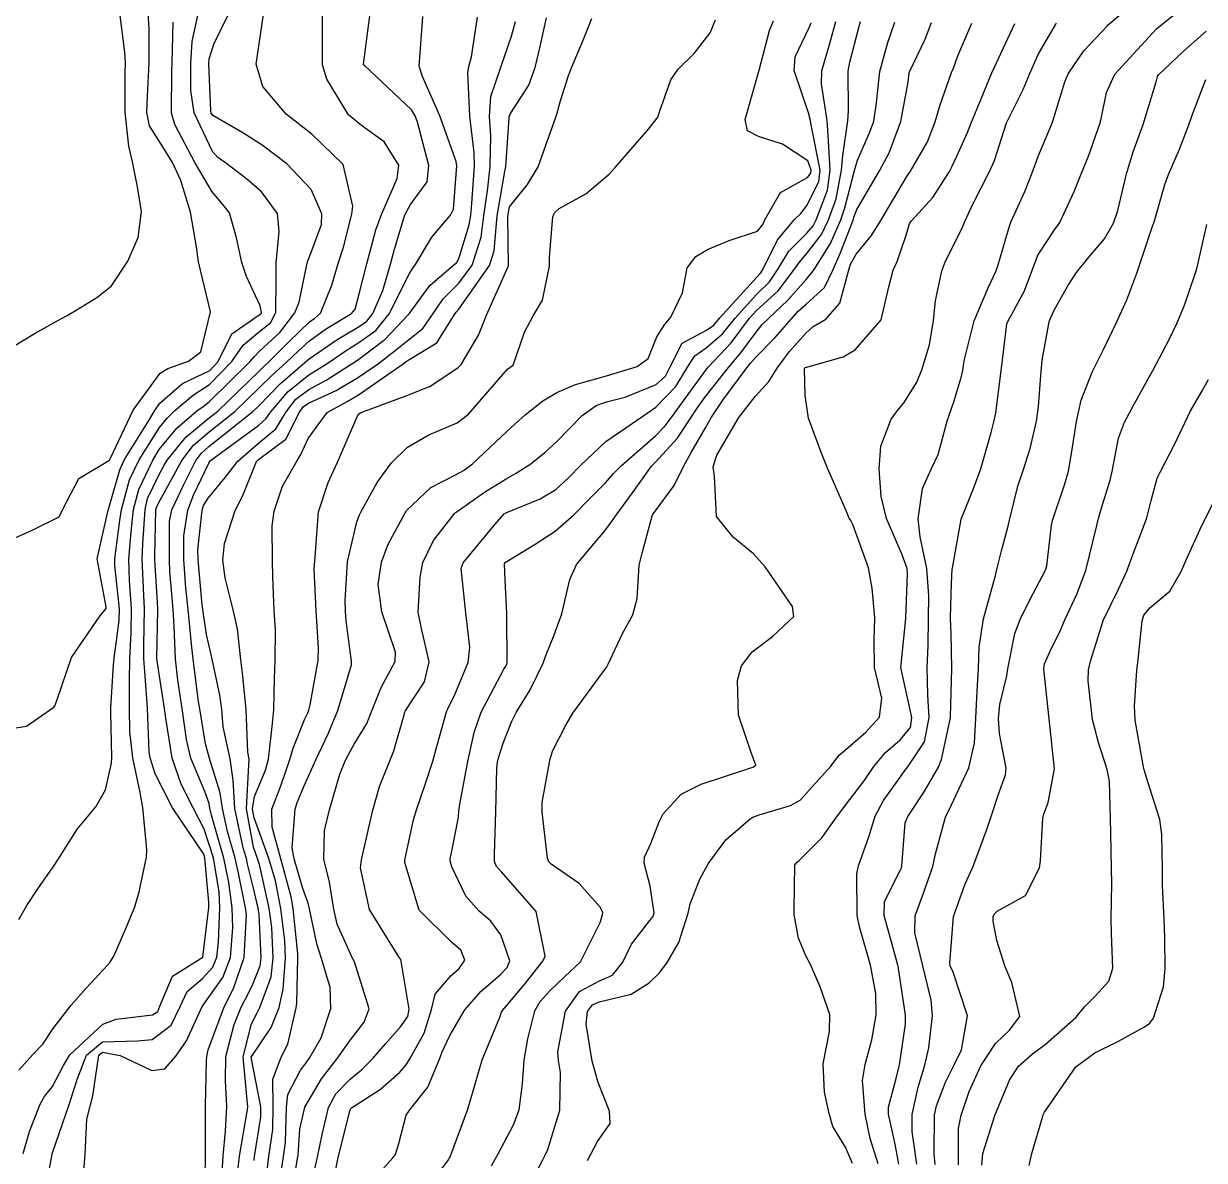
# Model space of a CAD drawing. Header units: metres. Extents: x 307586 to 320046, y 7427249 to 7434250.
# Drawn here: x 319970.92 to 320018.52, y 7429273.94 to 7429319.74 of the extents above; entities that cross this region are included whole.
import ezdxf

# ---------------------------------------------------------------- set-up
doc = ezdxf.new("R2010")
doc.units = ezdxf.units.M
doc.header["$MEASUREMENT"] = 0
doc.layers.add('Curvas de Nivel 1m', color=11, linetype='Continuous')
doc.layers.add('Curvas de Nivel 5m', color=15, linetype='Continuous')

msp = doc.modelspace()

# ---------------------------------------------------------------- linework, layer by layer
at = {"layer": 'Curvas de Nivel 1m', "flags": 128}
for points, elevation in [([(319970.34, 7429298.917), (319971.237, 7429299.318), (319972.35, 7429299.859), (319972.511, 7429300.198), (319973.144, 7429301.415), (319974.383, 7429302.154), (319974.391, 7429302.172), (319974.407, 7429302.203), (319975.338, 7429304.166), (319976.418, 7429305.651), (319976.725, 7429305.842), (319977.567, 7429306.139), (319978.055, 7429306.507), (319978.453, 7429308.13), (319977.967, 7429310.135), (319977.881, 7429310.737), (319977.641, 7429312.139), (319977.249, 7429313.41), (319976.914, 7429314.146), (319976.529, 7429314.767), (319975.995, 7429315.616), (319975.884, 7429316.16), (319975.904, 7429316.809), (319975.982, 7429318.159), (319975.974, 7429319.547), (319975.938, 7429320.16)], 834), ([(319970.43, 7429306.682), (319971.385, 7429307.264), (319972.448, 7429307.859), (319972.677, 7429307.971), (319973.04, 7429308.194), (319973.912, 7429308.732), (319974.463, 7429309.167), (319975.121, 7429310.17), (319975.531, 7429311.121), (319975.667, 7429312.163), (319975.506, 7429313.158), (319975.299, 7429314.168), (319975.155, 7429314.796), (319975.007, 7429316.173), (319975.007, 7429317.733), (319975.018, 7429318.173), (319974.993, 7429318.589), (319974.79, 7429320.177)], 833), ([(320005.372, 7429273.797), (320005.04, 7429274.813), (320004.842, 7429275.802), (320004.735, 7429277.152), (320004.836, 7429277.803), (320005.11, 7429278.793), (320005.279, 7429279.798), (320005.271, 7429280.653), (320005.062, 7429281.801), (320004.619, 7429283.345), (320004.524, 7429283.806), (320004.501, 7429285.485), (320004.573, 7429285.806), (320005.001, 7429287.006), (320005.246, 7429287.8), (320005.581, 7429288.434), (320006.228, 7429289.329), (320006.416, 7429289.604), (320006.559, 7429289.787), (320007.229, 7429290.8), (320007.428, 7429291.778), (320007.37, 7429292.681), (320007.344, 7429293.779), (320007.388, 7429294.687), (320007.397, 7429295.779), (320007.414, 7429296.688), (320007.332, 7429297.78), (320007.065, 7429299.063), (320006.976, 7429299.784), (320007.149, 7429301.005), (320007.5, 7429301.779), (320007.789, 7429302.376), (320008.165, 7429303.772), (320008.222, 7429303.956), (320008.414, 7429304.496), (320008.718, 7429305.477), (320008.776, 7429305.765), (320008.827, 7429306.155), (320009.24, 7429307.758), (320009.806, 7429309.089), (320010.107, 7429309.745), (320010.207, 7429310.014), (320010.492, 7429310.986), (320010.657, 7429311.582), (320010.716, 7429311.738), (320011.279, 7429312.969), (320011.572, 7429313.73), (320011.835, 7429314.425), (320012.376, 7429315.722), (320012.426, 7429315.849), (320012.559, 7429316.288), (320012.894, 7429317.392), (320013.026, 7429317.715), (320013.651, 7429318.64), (320014.592, 7429319.64), (320014.657, 7429319.699), (320015.698, 7429320.592)], 856), ([(320006.205, 7429273.788), (320006.051, 7429274.594), (320005.788, 7429275.793), (320005.782, 7429276.078), (320006.085, 7429277.235), (320006.205, 7429277.676), (320006.226, 7429277.789), (320006.473, 7429279.422), (320006.474, 7429279.786), (320006.169, 7429281.764), (320006.164, 7429281.79), (320006.144, 7429281.854), (320005.607, 7429283.796), (320005.616, 7429284.348), (320006.188, 7429285.494), (320006.293, 7429285.688), (320006.318, 7429285.789), (320006.461, 7429287.537), (320006.557, 7429287.787), (320007.222, 7429288.781), (320007.801, 7429289.774), (320007.922, 7429290.089), (320008.261, 7429291.647), (320008.282, 7429291.75), (320008.282, 7429291.77), (320008.284, 7429291.791), (320008.336, 7429293.769), (320008.304, 7429295.155), (320008.281, 7429295.77), (320008.276, 7429295.807), (320008.327, 7429297.181), (320008.351, 7429297.77), (320008.356, 7429297.792), (320008.716, 7429299.765), (320009.189, 7429300.939), (320009.495, 7429301.753), (320009.917, 7429303.266), (320010.041, 7429303.745), (320010.103, 7429304.049), (320010.325, 7429305.742), (320010.443, 7429306.735), (320010.556, 7429307.635), (320010.591, 7429307.739), (320011.257, 7429308.94), (320011.554, 7429309.729), (320011.807, 7429310.403), (320012.499, 7429311.471), (320012.615, 7429311.605), (320012.696, 7429311.718), (320013.261, 7429312.967), (320013.563, 7429313.71), (320013.839, 7429314.401), (320014.301, 7429315.703), (320014.354, 7429315.902), (320014.566, 7429316.968), (320014.913, 7429317.695), (320016.592, 7429319.532), (320016.663, 7429319.599), (320016.745, 7429319.668), (320017.777, 7429320.487)], 857), ([(319970.724, 7429283.647), (319971.046, 7429284.211), (319971.493, 7429284.883), (319972.179, 7429285.854), (319972.387, 7429286.197), (319973.091, 7429287.295), (319973.825, 7429288.176), (319974.22, 7429288.866), (319974.464, 7429289.934), (319974.47, 7429290.168), (319974.428, 7429292), (319974.434, 7429292.168), (319974.543, 7429293.905), (319974.565, 7429294.167), (319974.769, 7429295.694), (319974.775, 7429296.165), (319974.589, 7429297.908), (319974.591, 7429298.167), (319974.792, 7429299.723), (319974.862, 7429300.165), (319975.184, 7429301.354), (319975.57, 7429302.162), (319976.396, 7429303.464), (319976.705, 7429303.842), (319977.006, 7429304.144), (319977.766, 7429304.78), (319978.414, 7429305.201), (319979.315, 7429306.117), (319979.762, 7429306.781), (319980.442, 7429307.343), (319980.866, 7429307.677), (319981.09, 7429308.094), (319981.101, 7429309.46), (319981.091, 7429310.094), (319981.216, 7429311.368), (319981.157, 7429312.093), (319980.512, 7429312.966), (319979.895, 7429313.488), (319979.059, 7429314.122), (319978.74, 7429314.342), (319978.527, 7429314.581), (319977.791, 7429316.138), (319977.653, 7429317.042), (319977.651, 7429318.139), (319977.706, 7429319.014), (319977.957, 7429320.136)], 836), ([(319970.729, 7429277.568), (319971.289, 7429278.208), (319971.686, 7429278.616), (319972.103, 7429279.247), (319972.835, 7429280.189), (319973.432, 7429280.871), (319974.135, 7429281.622), (319974.396, 7429281.911), (319974.552, 7429282.166), (319975.038, 7429283.277), (319975.402, 7429284.158), (319975.572, 7429284.753), (319975.876, 7429286.153), (319975.879, 7429286.461), (319975.72, 7429288.155), (319975.619, 7429288.756), (319975.316, 7429290.159), (319975.193, 7429291.217), (319975.19, 7429292.161), (319975.185, 7429293.25), (319975.192, 7429294.161), (319975.257, 7429295.197), (319975.272, 7429296.16), (319975.182, 7429297.299), (319975.163, 7429298.162), (319975.248, 7429299.256), (319975.349, 7429300.16), (319975.56, 7429300.967), (319976.128, 7429302.154), (319976.387, 7429302.572), (319977.098, 7429303.44), (319977.899, 7429304.135), (319978.194, 7429304.344), (319978.407, 7429304.51), (319980.03, 7429306.106), (319980.212, 7429306.317), (319980.429, 7429306.537), (319981.24, 7429307.293), (319981.854, 7429308.086), (319982.022, 7429308.52), (319982.348, 7429310.081), (319982.376, 7429310.18), (319982.478, 7429310.451), (319982.923, 7429311.649), (319982.943, 7429312.076), (319982.513, 7429313.049), (319981.529, 7429314.09), (319980.53, 7429314.834), (319979.757, 7429315.333), (319978.542, 7429316.029), (319978.474, 7429316.131), (319978.457, 7429316.218), (319978.377, 7429318.132), (319978.394, 7429318.313), (319978.581, 7429318.916), (319979.177, 7429320.121)], 837), ([(319970.902, 7429274.211), (319971.155, 7429275.106), (319971.577, 7429276.205), (319971.755, 7429276.515), (319972.074, 7429276.914), (319972.521, 7429277.759), (319972.776, 7429278.19), (319974.105, 7429279.419), (319974.644, 7429279.628), (319976.109, 7429279.802), (319976.321, 7429279.938), (319976.411, 7429280.147), (319976.915, 7429281.358), (319978.143, 7429282.125), (319978.38, 7429284.127), (319978.379, 7429284.341), (319978.224, 7429286.129), (319978.185, 7429286.269), (319976.917, 7429288.143), (319976.226, 7429289.507), (319976.015, 7429290.152), (319975.977, 7429290.412), (319975.904, 7429292.154), (319975.879, 7429292.542), (319975.761, 7429294.155), (319975.762, 7429294.682), (319975.787, 7429296.155), (319975.757, 7429296.71), (319975.702, 7429298.156), (319975.719, 7429298.776), (319975.812, 7429300.155), (319975.916, 7429300.601), (319976.374, 7429301.544), (319976.583, 7429301.944), (319976.703, 7429302.147), (319977.452, 7429303.079), (319978.4, 7429303.854), (319978.741, 7429304.125), (319980.419, 7429305.743), (319980.601, 7429305.918), (319980.786, 7429306.096), (319981.609, 7429306.914), (319982.447, 7429307.717), (319982.654, 7429307.874), (319982.88, 7429308.076), (319983.335, 7429309.2), (319983.597, 7429310.069), (319983.818, 7429310.732), (319984.152, 7429312.064), (319984.189, 7429312.381), (319983.795, 7429314.067), (319982.535, 7429315.289), (319981.505, 7429316.09), (319980.559, 7429317.199), (319980.296, 7429318.104), (319980.593, 7429320.1)], 838), ([(319971.751, 7429272.477), (319972.041, 7429274.04), (319972.069, 7429274.2), (319972.077, 7429274.234), (319972.75, 7429276.19), (319973.075, 7429277.188), (319973.456, 7429278.18), (319974.098, 7429278.706), (319975.506, 7429278.748), (319976.099, 7429278.8), (319976.869, 7429279.379), (319977.232, 7429280.139), (319977.513, 7429280.745), (319978.13, 7429281.264), (319978.546, 7429281.714), (319978.699, 7429282.122), (319978.768, 7429282.739), (319978.829, 7429284.12), (319978.793, 7429284.744), (319978.568, 7429286.124), (319978.2, 7429287.276), (319977.756, 7429288.135), (319977.272, 7429289.09), (319976.906, 7429290.143), (319976.651, 7429291.752), (319976.601, 7429292.147), (319976.293, 7429294.14), (319976.327, 7429296.126), (319976.329, 7429296.15), (319976.307, 7429296.413), (319976.208, 7429298.151), (319976.206, 7429298.279), (319976.25, 7429300.151), (319976.269, 7429300.236), (319976.357, 7429300.415), (319976.971, 7429301.547), (319977.295, 7429302.141), (319977.769, 7429302.756), (319978.394, 7429303.287), (319979.427, 7429304.115), (319980.413, 7429305.059), (319980.937, 7429305.575), (319981.497, 7429306.089), (319981.978, 7429306.537), (319982.436, 7429306.956), (319983.092, 7429307.424), (319984.129, 7429308.063), (319984.283, 7429308.234), (319984.461, 7429308.909), (319984.752, 7429310.056), (319985.116, 7429311.428), (319985.342, 7429312.047), (319985.977, 7429313.498), (319986.048, 7429314.037), (319985.455, 7429314.969), (319984.539, 7429315.626), (319984.008, 7429316.065), (319983.137, 7429317.501), (319982.969, 7429318.076), (319982.959, 7429319.706), (319982.971, 7429320.076)], 839), ([(319978.217, 7429272.319), (319978.254, 7429274.127), (319978.254, 7429274.336), (319978.246, 7429276.127), (319978.286, 7429277.931), (319978.301, 7429278.127), (319978.36, 7429278.391), (319979, 7429280.117), (319979.375, 7429280.86), (319979.801, 7429282.105), (319979.896, 7429283.839), (319979.862, 7429284.105), (319979.579, 7429285.511), (319979.443, 7429286.111), (319979.132, 7429287.183), (319978.928, 7429288.119), (319978.842, 7429288.743), (319978.412, 7429290.127), (319978.242, 7429290.721), (319978.017, 7429292.132), (319977.969, 7429292.43), (319977.747, 7429294.135), (319977.688, 7429294.737), (319977.549, 7429296.138), (319977.461, 7429296.994), (319977.38, 7429298.14), (319977.378, 7429299.105), (319977.54, 7429300.138), (319977.764, 7429300.734), (319978.381, 7429302.025), (319978.42, 7429302.092), (319978.455, 7429302.129), (319980.398, 7429303.564), (319980.68, 7429303.817), (319980.887, 7429304.095), (319981.582, 7429304.917), (319982.418, 7429305.58), (319982.729, 7429305.768), (319983.2, 7429306.072), (319983.925, 7429306.571), (319984.435, 7429306.885), (319985.114, 7429307.379), (319985.648, 7429308.042), (319986.469, 7429309.668), (319986.61, 7429309.89), (319986.718, 7429310.028), (319987.375, 7429311.136), (319988.13, 7429312.014), (319988.25, 7429312.268), (319988.379, 7429314.011), (319988.352, 7429314.185), (319987.701, 7429316.018), (319986.992, 7429317.601), (319986.866, 7429318.027), (319986.981, 7429319.634), (319987.014, 7429320.026)], 841), ([(319978.889, 7429272.974), (319978.958, 7429274.116), (319979.051, 7429275.113), (319979.105, 7429276.114), (319979.05, 7429277.143), (319979.075, 7429278.115), (319979.405, 7429279.409), (319979.691, 7429280.106), (319979.83, 7429280.391), (319980.126, 7429280.972), (319980.456, 7429281.779), (319980.497, 7429282.096), (319980.412, 7429283.846), (319980.377, 7429284.098), (319980.171, 7429284.957), (319979.947, 7429285.87), (319979.895, 7429286.104), (319979.77, 7429286.526), (319979.434, 7429288.112), (319979.363, 7429289.251), (319979.242, 7429290.115), (319978.967, 7429291.404), (319978.902, 7429292.12), (319978.829, 7429292.683), (319978.518, 7429294.126), (319978.472, 7429294.315), (319978.293, 7429295.129), (319978.14, 7429296.132), (319978.117, 7429296.321), (319977.947, 7429298.134), (319977.942, 7429298.529), (319978.111, 7429300.132), (319978.17, 7429300.317), (319978.36, 7429300.616), (319979.047, 7429301.446), (319979.554, 7429302.112), (319980.39, 7429302.83), (319981.082, 7429303.407), (319981.501, 7429304.089), (319981.884, 7429304.609), (319982.412, 7429304.993), (319983.114, 7429305.375), (319984.192, 7429306.062), (319984.33, 7429306.155), (319984.425, 7429306.217), (319985.477, 7429307.005), (319986.442, 7429308.03), (319986.453, 7429308.047), (319987.297, 7429309.189), (319988.262, 7429310.012), (319988.375, 7429310.111), (319988.478, 7429310.32), (319988.877, 7429311.625), (319988.944, 7429312.003), (319988.992, 7429312.487), (319989.096, 7429314.001), (319989.076, 7429314.549), (319988.901, 7429316.005), (319988.822, 7429317.753), (319988.866, 7429318.006), (319988.971, 7429318.398), (319989.212, 7429320.001)], 842), ([(319979.572, 7429273.641), (319979.614, 7429274.106), (319979.945, 7429275.985), (319979.96, 7429276.102), (319979.941, 7429276.226), (319979.762, 7429278.105), (319980.106, 7429279.436), (319980.333, 7429279.875), (319980.44, 7429280.097), (319980.896, 7429281.328), (319980.983, 7429282.092), (319980.929, 7429283.319), (319980.821, 7429284.093), (319980.42, 7429285.858), (319980.349, 7429286.098), (319980.19, 7429286.557), (319979.895, 7429288.105), (319980.002, 7429289.875), (319980.006, 7429290.103), (319979.953, 7429290.388), (319979.883, 7429292.106), (319979.734, 7429293.565), (319979.667, 7429294.109), (319979.533, 7429295.349), (319979.37, 7429296.114), (319979.035, 7429297.407), (319978.954, 7429298.121), (319979.011, 7429298.791), (319979.449, 7429300.114), (319979.751, 7429300.72), (319980.304, 7429302.101), (319980.384, 7429302.179), (319981.485, 7429302.996), (319982.043, 7429304.084), (319982.186, 7429304.301), (319982.407, 7429304.449), (319983.52, 7429304.961), (319984.417, 7429305.497), (319985.22, 7429306.048), (319985.901, 7429306.568), (319986.437, 7429306.996), (319987.01, 7429307.459), (319987.396, 7429308.021), (319987.83, 7429308.646), (319988.466, 7429309.275), (319988.998, 7429310.002), (319989.358, 7429311.128), (319989.474, 7429311.995), (319989.626, 7429313.105), (319989.728, 7429313.992), (319989.751, 7429315.207), (319989.697, 7429315.993), (319989.747, 7429316.8), (319990.161, 7429317.986), (319990.585, 7429319.229), (319990.743, 7429319.827)], 843), ([(319980.206, 7429273.934), (319980.223, 7429274.098), (319980.48, 7429275.674), (319980.477, 7429276.096), (319980.093, 7429278.1), (319980.901, 7429279.296), (319981.213, 7429280.089), (319981.382, 7429280.829), (319981.475, 7429282.087), (319981.447, 7429282.79), (319981.29, 7429284.089), (319981.067, 7429285.198), (319980.808, 7429286.094), (319980.207, 7429287.733), (319980.142, 7429288.101), (319980.218, 7429288.603), (319980.665, 7429289.659), (319980.782, 7429290.095), (319980.933, 7429291.413), (319981, 7429292.093), (319981.033, 7429293.335), (319981.058, 7429294.092), (319981.07, 7429295.317), (319981.022, 7429296.093), (319980.964, 7429297.453), (319980.948, 7429298.094), (319980.94, 7429299.501), (319981.015, 7429300.093), (319981.356, 7429301.102), (319981.919, 7429302.085), (319982.093, 7429302.376), (319982.392, 7429303.015), (319983.156, 7429304.072), (319983.954, 7429304.518), (319984.41, 7429304.774), (319986.221, 7429306.033), (319986.333, 7429306.123), (319986.425, 7429306.181), (319987.572, 7429306.882), (319988.29, 7429308.012), (319988.354, 7429308.111), (319988.455, 7429308.229), (319989.699, 7429309.992), (319989.886, 7429310.585), (319990.004, 7429311.987), (319990.316, 7429313.778), (319990.351, 7429313.983), (319990.495, 7429315.934), (319990.496, 7429315.981), (319990.499, 7429316.026), (319990.545, 7429316.111), (319991.284, 7429317.251), (319991.537, 7429317.97), (319991.739, 7429318.811), (319991.994, 7429319.966)], 844), ([(319981.215, 7429272.904), (319981.39, 7429274.087), (319981.468, 7429274.667), (319981.513, 7429276.085), (319981.57, 7429276.586), (319982.085, 7429277.569), (319982.306, 7429277.861), (319982.456, 7429278.075), (319982.91, 7429278.877), (319983.304, 7429280.062), (319983.281, 7429280.907), (319982.929, 7429282.068), (319982.74, 7429282.662), (319982.443, 7429284.076), (319982.385, 7429284.297), (319982.171, 7429284.892), (319981.824, 7429286.084), (319981.747, 7429286.527), (319981.861, 7429288.084), (319981.944, 7429288.355), (319982.222, 7429289.025), (319982.697, 7429290.073), (319983.197, 7429291.117), (319983.58, 7429292.06), (319984.129, 7429293.9), (319984.14, 7429294.052), (319983.925, 7429295.681), (319983.891, 7429296.056), (319983.875, 7429296.491), (319983.971, 7429298.055), (319984.349, 7429299.661), (319984.459, 7429299.942), (319984.507, 7429300.048), (319985.169, 7429301.244), (319985.75, 7429302.036), (319986.389, 7429302.67), (319987.249, 7429303.167), (319988.399, 7429303.647), (319988.854, 7429304.003), (319990.421, 7429305.813), (319990.515, 7429305.886), (319990.658, 7429305.978), (319991.104, 7429307.312), (319991.46, 7429307.97), (319991.833, 7429308.593), (319992.121, 7429309.964), (319992.122, 7429310.32), (319992.254, 7429311.962), (319992.337, 7429312.129), (319992.506, 7429312.282), (319993.585, 7429312.876), (319994.52, 7429313.669), (319994.765, 7429313.936), (319996.108, 7429315.486), (319996.447, 7429315.911), (319996.48, 7429315.974), (319996.547, 7429316.178), (319997.005, 7429317.467), (319997.306, 7429317.903), (319997.948, 7429318.528), (319998.588, 7429319.369), (319998.804, 7429319.887)], 846), ([(319981.695, 7429272.415), (319981.973, 7429274.081), (319981.98, 7429274.144), (319982.054, 7429275.192), (319982.253, 7429276.077), (319982.929, 7429277.219), (319983.573, 7429278.058), (319984.1, 7429278.792), (319984.645, 7429279.508), (319984.845, 7429280.043), (319984.251, 7429281.94), (319984.192, 7429282.05), (319984.144, 7429282.143), (319983.552, 7429283.454), (319983.424, 7429284.061), (319983.249, 7429285.139), (319983.021, 7429286.067), (319983.047, 7429287.221), (319983.25, 7429288.064), (319983.664, 7429289.495), (319983.895, 7429290.055), (319984.007, 7429290.283), (319984.243, 7429290.7), (319984.759, 7429291.542), (319984.954, 7429292.043), (319985.324, 7429292.987), (319985.899, 7429294.034), (319985.904, 7429294.417), (319985.354, 7429296.039), (319985.216, 7429297.145), (319985.344, 7429298.04), (319985.617, 7429298.761), (319986.295, 7429300.031), (319986.32, 7429300.064), (319986.354, 7429300.117), (319987.336, 7429301.053), (319988.377, 7429301.583), (319988.654, 7429301.731), (319989.006, 7429302.001), (319990.396, 7429303.303), (319990.75, 7429303.626), (319991.135, 7429303.973), (319991.841, 7429304.533), (319992.412, 7429304.868), (319993.166, 7429305.202), (319994.419, 7429305.549), (319995.651, 7429305.922), (319996.1, 7429306.243), (319996.441, 7429307.121), (319996.756, 7429307.599), (319997.013, 7429307.904), (319997.472, 7429308.891), (319997.668, 7429309.898), (319998.018, 7429310.356), (319998.484, 7429310.642), (319999.364, 7429311.003), (320000.496, 7429311.371), (320000.712, 7429311.645), (320000.811, 7429311.857), (320001.427, 7429312.937), (320002.52, 7429313.533), (320002.646, 7429313.715), (320002.659, 7429313.839), (320002.528, 7429314.209), (320001.505, 7429314.884), (320000.543, 7429315.186), (320000.098, 7429315.419), (320000.001, 7429315.868), (320000.573, 7429317.86), (320000.982, 7429319.463), (320001.147, 7429319.854)], 847), ([(319982.385, 7429272.433), (319982.769, 7429274.069), (319982.957, 7429274.972), (319983.209, 7429276.063), (319983.507, 7429276.622), (319984.08, 7429277.21), (319984.544, 7429277.588), (319984.996, 7429278.041), (319985.5, 7429278.635), (319986.106, 7429279.317), (319986.4, 7429279.737), (319986.458, 7429280.027), (319986.142, 7429281.962), (319986.119, 7429282.03), (319986.037, 7429282.138), (319984.861, 7429284.043), (319984.5, 7429285.727), (319984.534, 7429286.046), (319984.844, 7429287.403), (319984.995, 7429288.042), (319985.257, 7429289.005), (319985.678, 7429290.036), (319985.841, 7429290.432), (319986.261, 7429291.888), (319986.288, 7429292.004), (319986.304, 7429292.03), (319987.077, 7429293.22), (319987.266, 7429294.02), (319986.952, 7429295.368), (319986.824, 7429296.025), (319986.908, 7429297.44), (319987.015, 7429298.023), (319987.442, 7429298.918), (319988.295, 7429300.011), (319988.324, 7429300.039), (319988.354, 7429300.058), (319989.5, 7429300.858), (319990.374, 7429301.4), (319990.747, 7429301.607), (319991.324, 7429301.971), (319991.914, 7429302.439), (319992.392, 7429302.891), (319993.434, 7429303.95), (319993.999, 7429304.352), (319994.408, 7429304.493), (319995.17, 7429304.688), (319996.416, 7429305.2), (319996.792, 7429305.534), (319996.977, 7429305.904), (319997.471, 7429306.866), (319998.445, 7429307.384), (319998.741, 7429307.594), (319998.988, 7429307.882), (320000.47, 7429309.528), (320000.632, 7429309.698), (320000.733, 7429309.857), (320001.311, 7429311.031), (320001.994, 7429311.845), (320002.255, 7429312.093), (320002.509, 7429312.418), (320002.979, 7429313.374), (320003.027, 7429313.835), (320002.657, 7429315.733), (320002.637, 7429315.839), (320002.556, 7429316.144), (320001.984, 7429317.846), (320002.021, 7429318.403), (320002.59, 7429319.576), (320002.669, 7429319.763)], 848), ([(319983.492, 7429273.513), (319983.596, 7429274.057), (319984.062, 7429275.914), (319984.096, 7429276.017), (319984.14, 7429276.049), (319985.305, 7429276.808), (319986.085, 7429277.49), (319986.333, 7429277.784), (319986.486, 7429278.026), (319987.064, 7429279.06), (319987.36, 7429280.018), (319987.51, 7429280.628), (319988.133, 7429281.374), (319988.477, 7429281.665), (319988.701, 7429282.002), (319988.548, 7429282.405), (319988.15, 7429282.736), (319986.859, 7429284.023), (319986.278, 7429285.933), (319986.291, 7429286.029), (319986.623, 7429287.609), (319986.742, 7429288.025), (319987.118, 7429289.127), (319987.41, 7429290.018), (319987.592, 7429290.667), (319987.963, 7429292.013), (319988.054, 7429292.223), (319988.269, 7429292.635), (319988.836, 7429294.002), (319988.906, 7429294.617), (319988.737, 7429296.003), (319988.558, 7429297.778), (319988.634, 7429298.005), (319989.926, 7429299.564), (319990.295, 7429299.981), (319990.329, 7429300.005), (319990.354, 7429300.022), (319991.742, 7429300.586), (319992.368, 7429300.972), (319992.886, 7429301.442), (319993.381, 7429301.945), (319994.393, 7429302.901), (319995.883, 7429303.918), (319996.407, 7429304.284), (319997.203, 7429305.114), (319997.679, 7429305.897), (319997.971, 7429306.354), (319998.435, 7429306.681), (319999.088, 7429307.235), (319999.603, 7429307.873), (320000.463, 7429308.821), (320000.985, 7429309.337), (320001.34, 7429309.851), (320001.762, 7429310.569), (320002.495, 7429311.299), (320002.743, 7429311.594), (320002.866, 7429311.836), (320003.319, 7429313.028), (320003.434, 7429313.831), (320003.363, 7429315.009), (320003.305, 7429315.832), (320003.087, 7429317.315), (320003.09, 7429317.835), (320003.426, 7429318.99), (320003.656, 7429319.829)], 849), ([(319987.209, 7429272.841), (319988.042, 7429273.952), (319988.077, 7429274.009), (319988.112, 7429274.077), (319988.821, 7429275.999), (319989.105, 7429276.967), (319989.401, 7429277.99), (319990.11, 7429279.711), (319990.186, 7429279.906), (319990.226, 7429279.979), (319991.092, 7429281.007), (319991.844, 7429281.963), (319991.938, 7429282.169), (319991.578, 7429283.966), (319990.179, 7429285.567), (319989.975, 7429285.777), (319989.902, 7429285.984), (319989.9, 7429286.271), (319989.958, 7429287.984), (319989.991, 7429289.744), (319990.018, 7429289.983), (319990.06, 7429290.158), (319990.244, 7429290.744), (319990.598, 7429291.637), (319990.768, 7429291.975), (319991.34, 7429292.901), (319991.864, 7429293.964), (319991.974, 7429294.275), (319992.294, 7429295.076), (319992.617, 7429295.955), (319992.934, 7429297.341), (319993.204, 7429297.947), (319994.347, 7429299.301), (319994.619, 7429299.658), (319994.803, 7429299.926), (319995.459, 7429300.827), (319996.233, 7429301.911), (319996.385, 7429302.073), (319997.269, 7429303.026), (319997.839, 7429303.896), (319998.063, 7429304.237), (319998.411, 7429304.707), (319999.336, 7429305.876), (319999.823, 7429306.478), (320000.445, 7429307.303), (320000.692, 7429307.616), (320000.948, 7429307.855), (320001.719, 7429308.589), (320002.469, 7429309.423), (320002.652, 7429309.657), (320002.783, 7429309.837), (320003.44, 7429310.879), (320003.866, 7429311.826), (320004.024, 7429312.309), (320004.416, 7429313.821), (320004.436, 7429313.909), (320004.529, 7429314.238), (320005.023, 7429315.335), (320005.193, 7429315.81), (320005.294, 7429316.543), (320005.429, 7429317.807), (320005.759, 7429318.977), (320006.04, 7429319.798)], 851), ([(319989.773, 7429273.717), (319989.924, 7429273.982), (319990.045, 7429274.198), (319990.662, 7429275.369), (319990.895, 7429275.972), (319991.028, 7429277.021), (319991.092, 7429277.97), (319991.239, 7429278.832), (319991.522, 7429279.966), (319991.742, 7429280.341), (319992.125, 7429280.773), (319992.737, 7429281.348), (319993.372, 7429281.942), (319994.159, 7429283.523), (319994.256, 7429283.835), (319994.267, 7429283.929), (319994.165, 7429284.143), (319993.317, 7429285.085), (319992.182, 7429285.865), (319992.085, 7429285.961), (319992.037, 7429286.11), (319991.819, 7429287.964), (319991.821, 7429288.359), (319992.11, 7429289.961), (319992.131, 7429290.065), (319992.24, 7429290.427), (319992.766, 7429291.441), (319993.054, 7429291.948), (319994.28, 7429293.616), (319994.417, 7429293.793), (319994.486, 7429293.928), (319995.054, 7429295.164), (319995.477, 7429295.918), (319995.649, 7429296.581), (319995.734, 7429297.916), (319995.855, 7429298.398), (319996.256, 7429299.911), (319996.287, 7429299.978), (319996.355, 7429300.057), (319997.148, 7429301.126), (319997.513, 7429301.899), (319997.824, 7429302.46), (319998.399, 7429303.452), (319998.647, 7429303.886), (319999.102, 7429304.572), (320000.071, 7429305.865), (320000.226, 7429306.063), (320000.429, 7429306.293), (320001.214, 7429307.084), (320001.868, 7429307.846), (320002.143, 7429308.156), (320002.459, 7429308.427), (320003.198, 7429309.1), (320003.558, 7429309.829), (320003.83, 7429310.479), (320004.353, 7429311.821), (320004.391, 7429311.934), (320004.507, 7429312.248), (320005.424, 7429313.806), (320005.809, 7429314.526), (320006.274, 7429315.794), (320006.569, 7429317.375), (320006.613, 7429317.749), (320006.628, 7429317.789), (320007.259, 7429319.11), (320007.522, 7429319.781)], 852), ([(319991.218, 7429272.781), (319991.847, 7429273.962), (319991.917, 7429274.088), (319992.047, 7429274.368), (319992.535, 7429275.953), (319992.564, 7429277.475), (319992.476, 7429277.954), (319992.449, 7429278.307), (319992.756, 7429279.95), (319993.321, 7429280.746), (319994.132, 7429281.175), (319994.658, 7429281.402), (319995.072, 7429281.921), (319995.416, 7429282.652), (319996.16, 7429283.596), (319996.302, 7429283.768), (319996.334, 7429283.908), (319996.174, 7429284.985), (319995.938, 7429285.912), (319995.946, 7429286.153), (319996.195, 7429286.697), (319996.533, 7429287.582), (319996.692, 7429287.905), (319997.429, 7429288.69), (319998.225, 7429289.096), (320000.069, 7429289.701), (320000.232, 7429289.755), (320000.309, 7429289.782), (320000.44, 7429289.858), (320000.241, 7429290.373), (319999.735, 7429291.868), (319999.694, 7429293.286), (319999.851, 7429293.866), (320000.289, 7429294.43), (320001.107, 7429295.04), (320001.963, 7429295.843), (320001.914, 7429296.247), (320000.816, 7429297.855), (320000.338, 7429298.378), (319999.519, 7429299.046), (319998.848, 7429299.883), (319998.762, 7429301.499), (319998.711, 7429301.885), (319998.857, 7429302.353), (319999.749, 7429303.87), (320000.411, 7429304.711), (320000.954, 7429305.318), (320001.291, 7429305.851), (320001.778, 7429306.508), (320002.447, 7429307.267), (320002.749, 7429307.538), (320003.251, 7429307.832), (320003.816, 7429308.47), (320004.19, 7429309.823), (320004.257, 7429310.042), (320004.482, 7429310.45), (320005.098, 7429311.207), (320005.468, 7429311.806), (320006.521, 7429313.581), (320006.609, 7429313.703), (320006.669, 7429313.789), (320007.351, 7429314.972), (320007.67, 7429315.779), (320007.869, 7429316.468), (320008.326, 7429317.772), (320008.398, 7429317.948), (320008.58, 7429318.433), (320009.142, 7429319.762)], 853), ([(319993.643, 7429273.936), (319994.051, 7429274.693), (319994.566, 7429275.417), (319994.536, 7429275.925), (319994.08, 7429277.073), (319993.834, 7429277.934), (319993.588, 7429279.418), (319993.652, 7429279.937), (319993.845, 7429280.206), (319994.119, 7429280.32), (319995.403, 7429280.638), (319996.131, 7429281.09), (319996.552, 7429281.49), (319996.856, 7429281.903), (319997.331, 7429282.718), (319997.713, 7429283.894), (319997.792, 7429284.269), (319998.177, 7429285.266), (319998.513, 7429285.885), (319999.223, 7429286.849), (320000.21, 7429287.699), (320000.312, 7429287.758), (320000.568, 7429287.856), (320001.831, 7429288.229), (320002.219, 7429288.445), (320003.461, 7429289.822), (320003.791, 7429290.266), (320004.245, 7429290.648), (320004.868, 7429291.189), (320005.419, 7429291.798), (320005.509, 7429292.559), (320005.214, 7429293.801), (320005.201, 7429294.899), (320005.235, 7429295.801), (320005.13, 7429296.997), (320004.982, 7429297.804), (320004.35, 7429299.56), (320004.258, 7429299.718), (320004.201, 7429299.812), (320004.086, 7429300.085), (320003.32, 7429301.826), (320003.053, 7429302.494), (320002.561, 7429303.838), (320002.417, 7429304.757), (320002.397, 7429305.84), (320002.408, 7429305.865), (320002.433, 7429305.883), (320003.952, 7429306.31), (320004.441, 7429306.588), (320005.486, 7429307.805), (320005.802, 7429309.136), (320005.968, 7429309.798), (320006.127, 7429310.147), (320006.494, 7429311.208), (320006.626, 7429311.664), (320006.714, 7429311.788), (320007.566, 7429312.726), (320008.236, 7429313.773), (320008.331, 7429313.967), (320008.532, 7429314.395), (320008.961, 7429315.349), (320009.131, 7429315.761), (320009.513, 7429316.706), (320009.95, 7429317.749), (320010.587, 7429319.143), (320010.783, 7429319.546), (320010.878, 7429319.737)], 854), ([(320006.929, 7429273.781), (320006.742, 7429275.097), (320006.741, 7429275.783), (320006.983, 7429276.882), (320007.251, 7429277.778), (320007.409, 7429278.468), (320007.557, 7429279.776), (320007.505, 7429280.394), (320007.163, 7429281.78), (320006.84, 7429283.099), (320006.852, 7429283.783), (320007.21, 7429284.747), (320007.565, 7429285.776), (320007.684, 7429286.289), (320008.082, 7429287.771), (320008.12, 7429287.865), (320008.216, 7429288.038), (320009.021, 7429289.758), (320009.254, 7429290.749), (320009.297, 7429291.754), (320009.362, 7429292.841), (320009.409, 7429293.753), (320009.434, 7429294.615), (320009.61, 7429295.751), (320010.09, 7429297.503), (320010.152, 7429297.743), (320010.341, 7429298.499), (320010.601, 7429299.487), (320010.663, 7429299.737), (320011.003, 7429301.104), (320011.208, 7429301.732), (320011.499, 7429302.622), (320011.754, 7429303.726), (320011.83, 7429304.308), (320011.931, 7429305.725), (320011.984, 7429306.178), (320012.266, 7429307.722), (320012.309, 7429307.867), (320012.458, 7429308.191), (320013.015, 7429309.167), (320013.363, 7429309.711), (320013.865, 7429310.324), (320014.493, 7429311.068), (320014.853, 7429311.695), (320015.029, 7429312.213), (320015.378, 7429313.687), (320015.647, 7429314.573), (320016.044, 7429315.678), (320016.57, 7429317.388), (320016.632, 7429317.61), (320016.672, 7429317.669), (320017.648, 7429318.594), (320018.591, 7429319.43)], 858), ([(320007.667, 7429273.774), (320007.627, 7429274.194), (320007.641, 7429275.774), (320007.714, 7429276.136), (320008.086, 7429277.093), (320008.412, 7429277.765), (320008.726, 7429278.388), (320008.962, 7429279.757), (320008.387, 7429281.518), (320008.275, 7429281.768), (320008.253, 7429281.878), (320008.4, 7429283.766), (320008.867, 7429285.075), (320009.187, 7429285.755), (320009.764, 7429287.302), (320009.906, 7429287.745), (320010.222, 7429288.686), (320010.499, 7429289.469), (320010.524, 7429289.737), (320010.254, 7429291.134), (320010.211, 7429291.741), (320010.269, 7429292.305), (320010.555, 7429293.463), (320010.6, 7429293.737), (320010.88, 7429295.159), (320011.085, 7429295.732), (320011.497, 7429296.552), (320012.11, 7429297.722), (320012.166, 7429297.89), (320012.351, 7429299.528), (320012.392, 7429299.719), (320012.896, 7429301.191), (320013.033, 7429301.71), (320013.178, 7429302.495), (320013.362, 7429303.706), (320013.547, 7429304.572), (320013.998, 7429305.697), (320014.442, 7429306.583), (320014.98, 7429307.692), (320015.384, 7429308.608), (320015.795, 7429309.68), (320016.443, 7429311.612), (320016.46, 7429311.671), (320016.504, 7429311.797), (320016.927, 7429313.257), (320017.075, 7429313.664), (320017.52, 7429314.678), (320017.891, 7429315.657), (320018.06, 7429316.153), (320018.571, 7429317.485)], 859), ([(320009.544, 7429273.747), (320009.581, 7429274.216), (320010.073, 7429275.74), (320010.658, 7429277.163), (320011.023, 7429277.731), (320011.591, 7429278.233), (320012.102, 7429278.603), (320013.346, 7429279.702), (320013.688, 7429280.128), (320014.126, 7429280.571), (320014.668, 7429281.151), (320014.823, 7429281.683), (320014.776, 7429283.065), (320014.759, 7429283.684), (320014.784, 7429285.084), (320014.779, 7429285.684), (320014.744, 7429287.149), (320014.738, 7429287.685), (320014.697, 7429289.217), (320014.602, 7429289.686), (320014.249, 7429290.773), (320014.012, 7429291.694), (320013.833, 7429293.252), (320013.846, 7429293.697), (320013.931, 7429294.053), (320014.306, 7429295.249), (320014.407, 7429295.594), (320014.442, 7429295.689), (320015.059, 7429296.949), (320015.395, 7429297.679), (320015.648, 7429298.368), (320016.149, 7429299.672), (320016.199, 7429299.828), (320016.366, 7429300.528), (320016.62, 7429301.427), (320016.728, 7429301.667), (320017.304, 7429302.751), (320017.725, 7429303.657), (320017.95, 7429304.114), (320018.422, 7429304.942), (320018.68, 7429305.395)], 861), ([(320011.457, 7429273.726), (320011.562, 7429274.213), (320012.002, 7429275.721), (320012.018, 7429275.776), (320012.074, 7429275.877), (320013.338, 7429277.701), (320014.099, 7429278.273), (320015.051, 7429278.733), (320016.109, 7429279.321), (320016.319, 7429279.46), (320016.466, 7429279.666), (320016.867, 7429280.928), (320016.942, 7429281.662), (320016.917, 7429282.9), (320016.889, 7429283.663), (320016.835, 7429285.012), (320016.823, 7429285.664), (320016.808, 7429287.062), (320016.724, 7429287.665), (320016.229, 7429289.234), (320016.094, 7429289.671), (320016.051, 7429289.857), (320015.731, 7429291.675), (320015.693, 7429292.251), (320015.789, 7429293.675), (320015.841, 7429294.123), (320016.004, 7429295.673), (320016.082, 7429295.906), (320016.318, 7429296.2), (320017.118, 7429296.869), (320017.584, 7429297.657), (320017.811, 7429298.182), (320018.35, 7429299.362), (320018.48, 7429299.648), (320019.11, 7429300.9)], 862)]:
    msp.add_lwpolyline(points, dxfattribs=dict(at, elevation=elevation))
at = {"layer": 'Curvas de Nivel 5m', "flags": 128}
for points, elevation in [([(319970.249, 7429291.315), (319971.031, 7429291.433), (319972.138, 7429292.201), (319972.192, 7429292.272), (319972.266, 7429292.506), (319972.85, 7429294.192), (319973.989, 7429295.864), (319974.249, 7429296.171), (319974.24, 7429296.234), (319973.884, 7429298.177), (319974.322, 7429300.14), (319974.335, 7429300.17), (319974.354, 7429300.211), (319974.795, 7429301.755), (319974.985, 7429302.171), (319975.924, 7429303.683), (319976.203, 7429304.153), (319976.406, 7429304.445), (319977.315, 7429305.239), (319978.419, 7429305.759), (319978.762, 7429306.125), (319979.312, 7429307.245), (319980.452, 7429308.034), (319980.491, 7429308.061), (319980.509, 7429308.099), (319980.456, 7429308.366), (319979.902, 7429309.543), (319979.708, 7429310.111), (319979.498, 7429311.105), (319979.217, 7429312.119), (319978.897, 7429312.515), (319978.511, 7429312.954), (319977.818, 7429314.137), (319977.01, 7429315.673), (319976.877, 7429316.147), (319976.893, 7429317.822), (319976.905, 7429318.147), (319976.945, 7429319.791)], 835), ([(319973.342, 7429273.487), (319973.391, 7429274.18), (319973.469, 7429275.591), (319973.613, 7429276.177), (319973.702, 7429276.542), (319973.952, 7429278.172), (319974.094, 7429278.293), (319974.806, 7429278.163), (319976.084, 7429277.556), (319976.61, 7429277.62), (319977.054, 7429278.14), (319977.478, 7429278.757), (319978.113, 7429280.13), (319978.947, 7429281.302), (319979.25, 7429282.113), (319979.347, 7429283.304), (319979.317, 7429284.113), (319979.192, 7429285.134), (319978.99, 7429286.118), (319978.487, 7429287.847), (319978.425, 7429288.127), (319978.399, 7429288.311), (319978.22, 7429288.793), (319977.66, 7429290.136), (319977.484, 7429290.898), (319977.311, 7429292.14), (319977.133, 7429293.282), (319977.044, 7429294.142), (319976.991, 7429295.448), (319976.943, 7429296.144), (319976.812, 7429297.659), (319976.791, 7429298.145), (319976.798, 7429299.696), (319976.896, 7429300.145), (319977.363, 7429301.146), (319977.864, 7429302.135), (319978.086, 7429302.433), (319978.389, 7429302.697), (319980.161, 7429304.104), (319980.405, 7429304.335), (319981.273, 7429305.233), (319982.257, 7429306.082), (319982.346, 7429306.159), (319982.425, 7429306.23), (319983.518, 7429306.987), (319984.445, 7429307.536), (319984.751, 7429307.753), (319984.988, 7429308.052), (319985.398, 7429308.982), (319985.71, 7429310.041), (319985.869, 7429310.652), (319986.286, 7429312.033), (319986.507, 7429312.445), (319987.182, 7429313.357), (319987.249, 7429314.023), (319986.8, 7429315.768), (319986.7, 7429316.028), (319986.547, 7429316.269), (319984.648, 7429318.059), (319984.624, 7429318.11), (319984.876, 7429320.056)], 840), ([(319980.72, 7429273.41), (319980.807, 7429274.092), (319980.968, 7429275.177), (319980.973, 7429276.091), (319980.964, 7429277.207), (319981.305, 7429278.088), (319981.57, 7429278.613), (319981.91, 7429280.082), (319981.928, 7429280.269), (319981.976, 7429282.082), (319981.97, 7429282.257), (319981.784, 7429284.084), (319981.702, 7429284.55), (319981.292, 7429286.089), (319980.93, 7429287.365), (319980.924, 7429288.093), (319981.29, 7429289.022), (319981.647, 7429290.086), (319981.777, 7429290.547), (319982.258, 7429291.728), (319982.37, 7429291.97), (319982.417, 7429292.078), (319982.473, 7429292.284), (319982.788, 7429294.072), (319982.8, 7429294.584), (319982.709, 7429296.074), (319982.633, 7429297.771), (319982.654, 7429298.075), (319982.687, 7429298.426), (319982.801, 7429300.073), (319983.189, 7429301.25), (319983.575, 7429302.062), (319984.402, 7429303.985), (319984.48, 7429304.059), (319986.41, 7429304.764), (319987.31, 7429305.125), (319988.421, 7429305.866), (319988.553, 7429306.008), (319989.248, 7429307.191), (319989.57, 7429307.993), (319990.45, 7429309.958), (319990.463, 7429309.98), (319990.434, 7429311.981), (319990.507, 7429312.353), (319991.23, 7429313.258), (319991.658, 7429313.969), (319991.885, 7429314.611), (319992.37, 7429315.962), (319992.415, 7429316.091), (319992.552, 7429316.589), (319992.883, 7429317.642), (319992.998, 7429317.956), (319993.469, 7429319.066), (319993.822, 7429319.948)], 845), ([(319984.974, 7429273.101), (319985.8, 7429274.032), (319985.907, 7429274.168), (319986.049, 7429274.611), (319986.337, 7429275.751), (319986.521, 7429276.025), (319987.212, 7429276.883), (319987.686, 7429278.014), (319987.795, 7429278.314), (319988.103, 7429278.971), (319988.699, 7429280.001), (319989.361, 7429280.755), (319990.135, 7429281.429), (319990.415, 7429281.701), (319990.518, 7429281.976), (319990.153, 7429283.023), (319989.75, 7429283.577), (319989.269, 7429283.993), (319988.744, 7429284.577), (319988.181, 7429285.769), (319988.111, 7429286.011), (319988.109, 7429286.086), (319988.19, 7429286.459), (319988.447, 7429287.769), (319988.466, 7429288.006), (319988.499, 7429288.289), (319988.829, 7429290.001), (319989.075, 7429291.173), (319989.359, 7429291.994), (319990.28, 7429293.725), (319990.378, 7429293.883), (319990.408, 7429293.979), (319990.402, 7429295.879), (319990.399, 7429295.979), (319990.323, 7429297.311), (319990.306, 7429297.98), (319990.333, 7429298.027), (319991.544, 7429298.764), (319992.346, 7429299.29), (319993.096, 7429299.949), (319993.72, 7429300.582), (319994.372, 7429301.23), (319994.7, 7429301.605), (319994.999, 7429301.924), (319996.395, 7429303.125), (319996.779, 7429303.526), (319997.058, 7429303.903), (319997.628, 7429304.68), (319998.422, 7429305.778), (319998.518, 7429305.889), (319999.437, 7429306.876), (320000.173, 7429307.864), (320000.456, 7429308.172), (320001.338, 7429308.977), (320001.998, 7429309.845), (320002.188, 7429310.132), (320002.482, 7429310.463), (320003.088, 7429311.24), (320003.37, 7429311.831), (320003.667, 7429312.673), (320003.889, 7429313.826), (320003.939, 7429314.419), (320004.138, 7429315.824), (320004.164, 7429316.217), (320004.155, 7429317.824), (320004.218, 7429318.183), (320004.591, 7429319.578), (320004.65, 7429319.819)], 850), ([(320004.333, 7429273.807), (320004.05, 7429274.472), (320003.538, 7429275.298), (320003.39, 7429275.82), (320003.209, 7429276.69), (320003.145, 7429277.824), (320003.409, 7429279.124), (320003.423, 7429279.82), (320003.03, 7429280.926), (320002.639, 7429281.833), (320002.462, 7429282.151), (320002.153, 7429282.894), (320001.973, 7429283.842), (320001.974, 7429284.033), (320002.013, 7429285.842), (320002.085, 7429285.94), (320002.186, 7429286.014), (320003.091, 7429286.935), (320003.722, 7429287.817), (320004.22, 7429288.474), (320004.806, 7429289.225), (320005.198, 7429289.8), (320005.665, 7429290.372), (320006.249, 7429290.883), (320006.665, 7429291.377), (320006.721, 7429291.785), (320006.283, 7429293.79), (320006.471, 7429295.628), (320006.482, 7429295.788), (320006.555, 7429297.564), (320006.531, 7429297.788), (320006.338, 7429298.339), (320005.703, 7429299.797), (320005.483, 7429300.682), (320005.409, 7429301.8), (320005.474, 7429302.717), (320005.887, 7429303.795), (320006.104, 7429304.098), (320006.413, 7429304.466), (320006.919, 7429305.292), (320007.123, 7429305.783), (320007.433, 7429306.79), (320007.591, 7429307.779), (320007.675, 7429308.563), (320007.937, 7429309.775), (320008.085, 7429310.167), (320008.491, 7429310.989), (320008.752, 7429311.514), (320008.857, 7429311.765), (320009.153, 7429312.404), (320009.845, 7429313.75), (320010.05, 7429314.227), (320010.541, 7429315.74), (320010.553, 7429315.766), (320011.217, 7429317.083), (320011.476, 7429317.731), (320011.817, 7429318.492), (320012.528, 7429319.721), (320012.551, 7429319.763)], 855), ([(320008.601, 7429273.762), (320008.611, 7429275.215), (320008.717, 7429275.76), (320009.036, 7429276.709), (320009.505, 7429277.749), (320010.102, 7429278.645), (320010.666, 7429279.176), (320011.071, 7429279.73), (320010.76, 7429281.107), (320010.491, 7429281.737), (320010.154, 7429282.8), (320009.997, 7429283.578), (320010.003, 7429283.742), (320010.046, 7429283.861), (320010.167, 7429283.982), (320011.299, 7429284.606), (320011.875, 7429285.723), (320011.915, 7429286.004), (320012.009, 7429287.722), (320012.045, 7429287.891), (320012.219, 7429288.355), (320012.481, 7429289.716), (320012.263, 7429291.72), (320012.041, 7429293.722), (320012.068, 7429293.94), (320012.293, 7429294.422), (320012.716, 7429295.304), (320012.894, 7429295.711), (320013.372, 7429296.753), (320013.739, 7429297.699), (320014.178, 7429299.52), (320014.215, 7429299.692), (320014.243, 7429299.803), (320014.36, 7429300.178), (320014.724, 7429301.341), (320014.798, 7429301.686), (320015.051, 7429303.028), (320015.293, 7429303.681), (320015.685, 7429304.406), (320016.384, 7429305.67), (320016.434, 7429305.765), (320017.096, 7429307.014), (320017.412, 7429307.66), (320017.72, 7429308.398), (320018.151, 7429309.653), (320018.224, 7429309.905), (320018.495, 7429311.106), (320018.621, 7429311.648)], 860)]:
    msp.add_lwpolyline(points, dxfattribs=dict(at, elevation=elevation))

doc.saveas('drawing.dxf')
